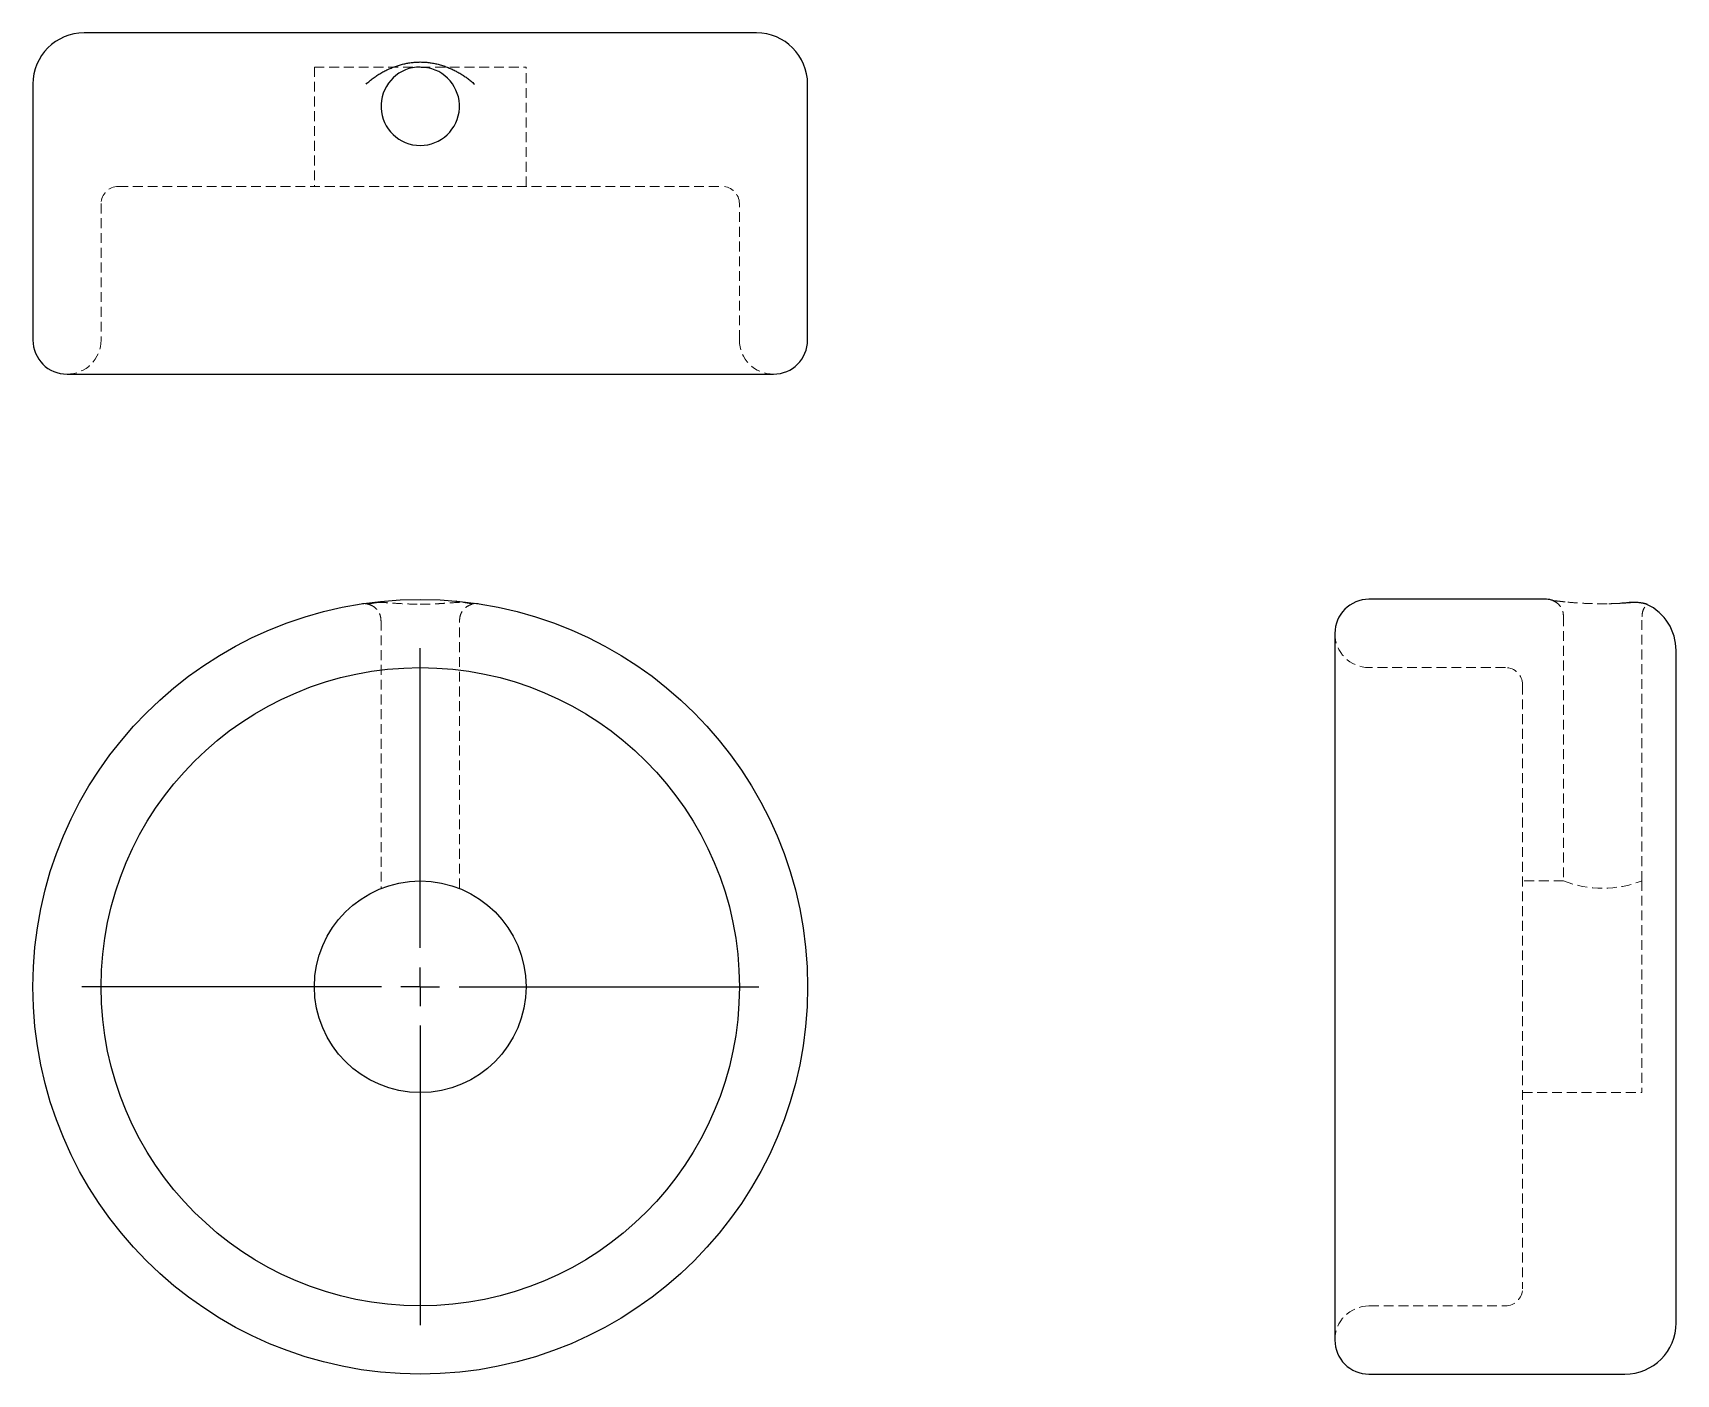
# Model space of a CAD drawing. Header units: millimetres. Extents: x 33 to 245, y 7 to 180.
import ezdxf

# ---------------------------------------------------------------- set-up
doc = ezdxf.new("R2010")
doc.units = ezdxf.units.MM
doc.linetypes.add('HIDDEN', pattern=[1.905, 1.27, -0.635])
doc.layers.add('10', color=7, linetype='Continuous')

# ---------------------------------------------------------------- blocks, each defined once
blk = doc.blocks.new('SW_CENTERMARKSYMBOL_0')
at = {"layer": '10', "color": 0}
for p, q in [((0, 5), (0, 43.67)), ((0, 0), (0, 2.5)), ((-5, 0), (-43.67, 0)), ((0, 0), (-2.5, 0)), ((0, 0), (0, -2.5)), ((0, 0), (2.5, 0)), ((5, 0), (43.67, 0)), ((0, -5), (0, -43.67))]:
    blk.add_line(p, q, dxfattribs=at)

msp = doc.modelspace()

# ---------------------------------------------------------------- linework, layer by layer
at = {"color": 7, "linetype": 'Continuous', "lineweight": 25}
for p, q in [((126.37, 180.02), (39.63, 180.02)), ((83.12, 175.6), (83.87, 175.53)), ((33.03, 173.41), (33.03, 140.39)), ((132.97, 140.39), (132.97, 173.41)), ((37.43, 135.98), (128.57, 135.98)), ((228.28, 106.95), (205.39, 106.95)), ((200.98, 102.55), (200.98, 11.4)), ((245.02, 56.97), (245.02, 100.34)), ((245.02, 13.6), (245.02, 56.97)), ((205.39, 7), (238.41, 7))]:
    msp.add_line(p, q, dxfattribs=at)
at = {"color": 7, "linetype": 'HIDDEN', "lineweight": 18}
for p, q in [((69.35, 175.61), (83, 175.61)), ((69.35, 175.61), (69.35, 160.2)), ((83, 175.61), (96.65, 175.61)), ((96.65, 160.2), (96.65, 175.61)), ((44.03, 160.2), (121.97, 160.2)), ((41.83, 158), (41.83, 140.39)), ((124.17, 140.39), (124.17, 158)), ((76.02, 106.46), (75.55, 106.39)), ((87.74, 106.72), (87.62, 106.73)), ((89.67, 106.31), (89.66, 106.32)), ((90.48, 106.39), (89.98, 106.46)), ((229.13, 106.78), (229.12, 106.78)), ((239.52, 106.54), (239.71, 106.53)), ((77.94, 104.19), (77.94, 69.66)), ((88.06, 69.66), (88.06, 104.19)), ((230.49, 104.75), (230.49, 70.62)), ((240.61, 70.62), (240.61, 104.75)), ((223, 98.14), (205.39, 98.14)), ((225.2, 95.94), (225.2, 56.97)), ((230.49, 70.62), (225.2, 70.62)), ((240.61, 70.62), (240.61, 43.33)), ((225.2, 56.97), (225.2, 18.01)), ((225.2, 43.33), (240.61, 43.33)), ((205.39, 15.81), (223, 15.81))]:
    msp.add_line(p, q, dxfattribs=at)
at = {"color": 7, "linetype": 'Continuous', "lineweight": 25}
for radius in [49.97, 41.17, 13.65]:
    msp.add_circle((83, 56.97), radius, dxfattribs=at)
for centre, radius, start, end in [((39.63, 173.41), 6.6, 90, 180), ((126.37, 173.41), 6.6, 0, 90), ((83, 170.55), 5.06, 89.9626, 78.7009), ((37.43, 140.39), 4.4, 180, 270), ((128.57, 140.39), 4.4, 270, 0), ((205.39, 102.55), 4.4, 90, 180), ((238.41, 100.34), 6.6, 0, 64.4627), ((238.41, 13.6), 6.6, 270, 0), ((205.39, 11.4), 4.4, 180, 270)]:
    msp.add_arc(centre, radius, start, end, dxfattribs=at)
at = {"color": 7, "linetype": 'HIDDEN', "lineweight": 18}
for centre, radius, start, end in [((44.03, 158), 2.2, 90, 180), ((121.97, 158), 2.2, 0, 90), ((37.43, 140.39), 4.4, 270, 0), ((128.57, 140.39), 4.4, 180, 270), ((205.39, 102.55), 4.4, 180, 270), ((223, 95.94), 2.2, 0, 90), ((235.55, 83.66), 13.98, 248.7928, 291.2313), ((223, 18.01), 2.2, 270, 0), ((205.39, 11.4), 4.4, 90, 180)]:
    msp.add_arc(centre, radius, start, end, dxfattribs=at)
at = {"color": 7, "linetype": 'Continuous', "lineweight": 25}
for points, knots in [([(76.01, 173.41), (76.09, 173.48), (76.24, 173.61), (76.46, 173.8), (76.7, 173.99), (76.93, 174.17), (77.17, 174.34), (77.42, 174.51), (77.67, 174.67), (77.92, 174.82), (78.18, 174.97), (78.44, 175.11), (78.7, 175.24), (78.97, 175.36), (79.33, 175.52), (79.78, 175.69), (80.32, 175.87), (80.86, 176.01), (81.4, 176.12), (81.94, 176.2), (82.47, 176.25), (82.82, 176.25), (83, 176.26)], [0, 0, 0, 0, 0.038952, 0.077739, 0.116383, 0.154904, 0.193323, 0.231662, 0.269942, 0.308184, 0.34641, 0.384642, 0.422903, 0.461214, 0.499597, 0.575222, 0.649039, 0.721287, 0.792226, 0.862129, 0.931287, 1, 1, 1, 1]), ([(83, 176.26), (83.1, 176.26), (83.29, 176.25), (83.57, 176.24), (83.86, 176.22), (84.14, 176.19), (84.43, 176.15), (84.72, 176.1), (85.01, 176.04), (85.3, 175.97), (85.59, 175.89), (85.88, 175.8), (86.17, 175.71), (86.46, 175.6), (86.82, 175.45), (87.25, 175.26), (87.74, 175.01), (88.22, 174.74), (88.69, 174.44), (89.14, 174.12), (89.57, 173.78), (89.85, 173.53), (89.99, 173.41)], [0, 0, 0, 0, 0.036919, 0.073926, 0.111068, 0.148394, 0.185947, 0.223775, 0.261921, 0.300427, 0.339336, 0.378688, 0.41852, 0.458869, 0.499771, 0.571083, 0.64221, 0.713295, 0.784479, 0.8559, 0.927696, 1, 1, 1, 1]), ([(229.13, 106.78), (228.99, 106.83), (228.72, 106.93), (228.43, 106.94), (228.28, 106.95)], [0, 0, 0, 0, 0.499957, 1, 1, 1, 1]), ([(239.54, 106.55), (239.32, 106.53), (238.85, 106.49), (238.3, 106.46), (238.02, 106.44)], [0, 0, 0, 0, 0.486786, 1, 1, 1, 1]), ([(241.26, 106.3), (241.26, 106.3), (241.25, 106.3), (241.24, 106.31), (241.22, 106.32), (241.19, 106.32), (241.15, 106.34), (241.1, 106.35), (241.04, 106.36), (240.97, 106.38), (240.89, 106.4), (240.8, 106.42), (240.71, 106.44), (240.6, 106.46), (240.45, 106.48), (240.26, 106.5), (240.01, 106.53), (239.74, 106.54), (239.44, 106.55), (239.12, 106.54), (238.78, 106.51), (238.53, 106.48), (238.41, 106.46)], [0, 0, 0, 0, 0.036919, 0.073926, 0.111068, 0.148394, 0.185947, 0.223775, 0.261921, 0.300427, 0.339336, 0.378688, 0.41852, 0.458869, 0.499771, 0.571083, 0.64221, 0.713295, 0.784479, 0.8559, 0.927696, 1, 1, 1, 1])]:
    msp.add_open_spline(points, degree=3, knots=knots, dxfattribs=at)
at = {"color": 7, "linetype": 'HIDDEN', "lineweight": 18}
msp.add_open_spline([(83, 175.61), (83.33, 175.61), (83.66, 175.58), (83.99, 175.51)], degree=3, dxfattribs=at)
for points, knots in [([(76.36, 106.31), (76.19, 106.34), (75.84, 106.41), (75.64, 106.4), (75.53, 106.39)], [0, 0, 0, 0, 0.486915, 1, 1, 1, 1]), ([(76.34, 106.31), (76.56, 106.22), (77.01, 106.05), (77.52, 105.54), (77.87, 104.9), (77.92, 104.43), (77.94, 104.19)], [0, 0, 0, 0, 0.249885, 0.499987, 0.750031, 1, 1, 1, 1]), ([(77.54, 106.54), (77.38, 106.52), (77.02, 106.47), (76.61, 106.4), (76.47, 106.36), (76.39, 106.34)], [0, 0, 0, 0, 0.267675, 0.623971, 1, 1, 1, 1]), ([(77.53, 106.54), (77.72, 106.54), (78.26, 106.54), (79.45, 106.46), (81.08, 106.34), (82.37, 106.32), (83, 106.3)], [0, 0, 0, 0, 0.114372, 0.335078, 0.677018, 1, 1, 1, 1]), ([(83, 106.3), (83.62, 106.32), (84.57, 106.33), (85.82, 106.41), (87.03, 106.49), (88, 106.57), (88.55, 106.54), (88.6, 106.54)], [0, 0, 0, 0, 0.314204, 0.477486, 0.647205, 0.969719, 1, 1, 1, 1]), ([(88.06, 104.19), (88.09, 104.43), (88.13, 104.9), (88.48, 105.54), (88.99, 106.05), (89.44, 106.22), (89.66, 106.31)], [0, 0, 0, 0, 0.249967, 0.500033, 0.750142, 1, 1, 1, 1]), ([(89.65, 106.34), (89.61, 106.36), (89.51, 106.39), (89.19, 106.45), (88.88, 106.5), (88.65, 106.54), (88.6, 106.54)], [0, 0, 0, 0, 0.320894, 0.624835, 0.911494, 1, 1, 1, 1]), ([(90.49, 106.38), (90.33, 106.4), (90.01, 106.43), (89.69, 106.36), (89.54, 106.32)], [0, 0, 0, 0, 0.500749, 1, 1, 1, 1]), ([(229.13, 106.78), (229.32, 106.68), (229.7, 106.48), (230.14, 105.99), (230.43, 105.4), (230.47, 104.96), (230.48, 104.75)], [0, 0, 0, 0, 0.249937, 0.500036, 0.750067, 1, 1, 1, 1]), ([(238.02, 106.44), (238.02, 106.44), (237.78, 106.43), (237.3, 106.41), (236.54, 106.38), (235.68, 106.37), (234.67, 106.37), (233.51, 106.41), (232.29, 106.47), (231.31, 106.55), (230.59, 106.62), (230.08, 106.68), (229.66, 106.72), (229.34, 106.76), (229.15, 106.78), (229.14, 106.78), (229.14, 106.78)], [0, 0, 0, 0, 0.001114, 0.062094, 0.116808, 0.18319, 0.26233, 0.354234, 0.459396, 0.578198, 0.642802, 0.710793, 0.782248, 0.857343, 0.93595, 1, 1, 1, 1]), ([(230.71, 106.61), (230.67, 106.62), (230.44, 106.64), (230.09, 106.68), (229.66, 106.73), (229.33, 106.76), (229.23, 106.78), (229.17, 106.78)], [0, 0, 0, 0, 0.039828, 0.263161, 0.49758, 0.743242, 1, 1, 1, 1]), ([(239.51, 106.54), (239.3, 106.53), (238.83, 106.49), (238.06, 106.44), (237.3, 106.41), (236.62, 106.38), (236.18, 106.38), (235.98, 106.38)], [0, 0, 0, 0, 0.217154, 0.459792, 0.661464, 0.842095, 1, 1, 1, 1]), ([(240.61, 104.75), (240.63, 104.96), (240.67, 105.39), (240.92, 105.93), (241.17, 106.19), (241.27, 106.29)], [0, 0, 0, 0, 0.374811, 0.749719, 1, 1, 1, 1])]:
    msp.add_open_spline(points, degree=3, knots=knots, dxfattribs=at)

# ---------------------------------------------------------------- block references
at = {"layer": '10'}
msp.add_blockref('SW_CENTERMARKSYMBOL_0', (83, 56.97), dxfattribs=at)

doc.saveas('drawing.dxf')
